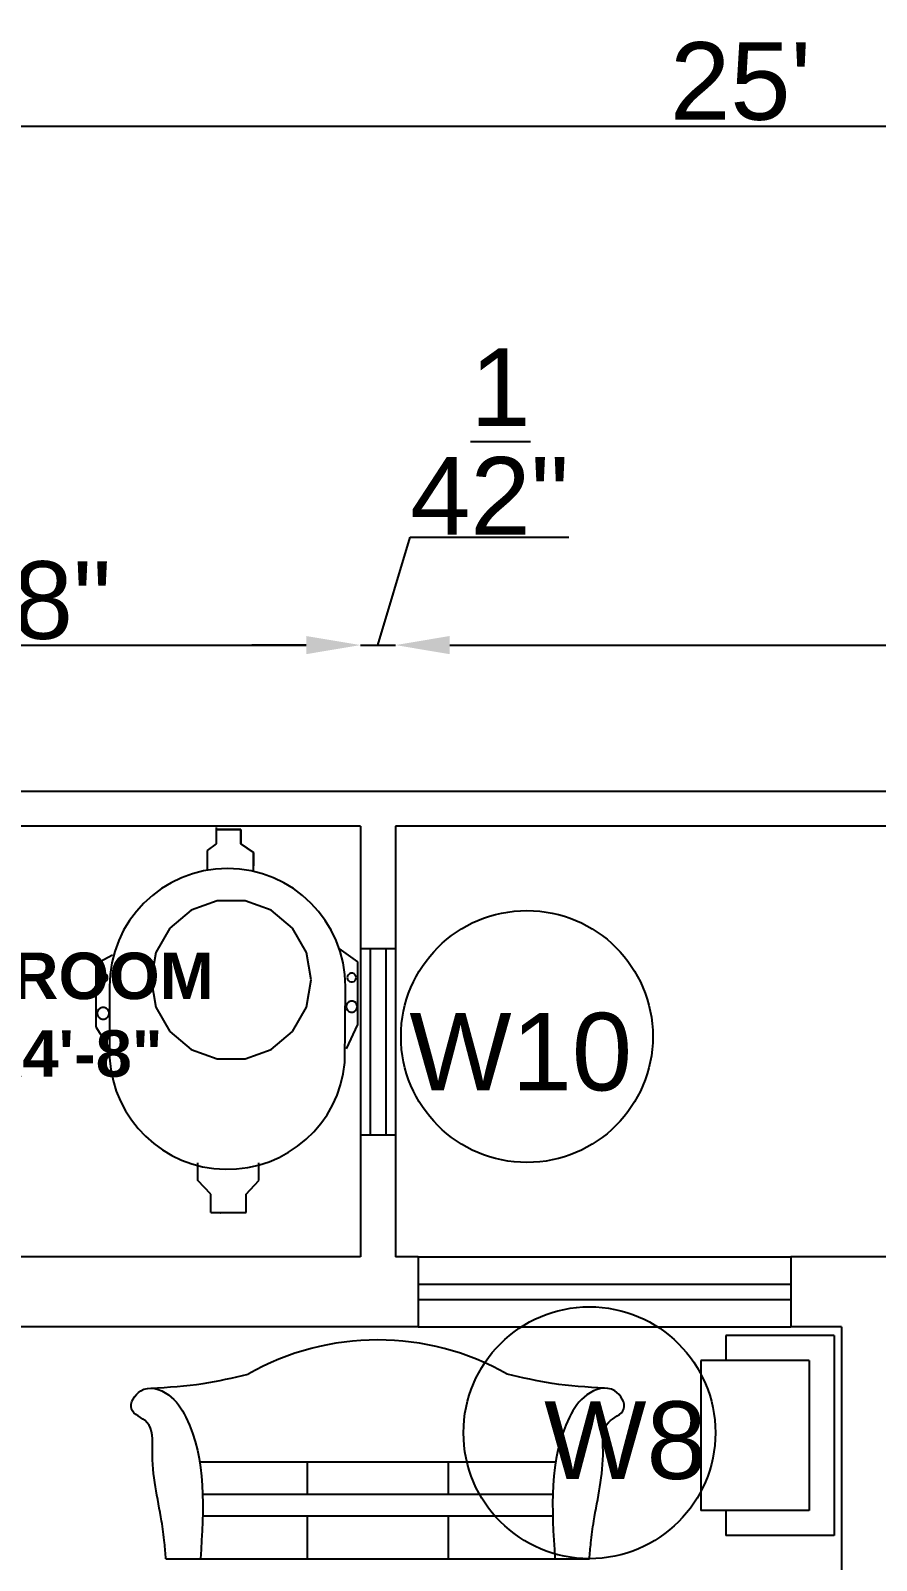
# Model space of a CAD drawing. Header units: inches. Extents: x -1280 to -565, y 3551 to 8161.
# Drawn here: x -902.7 to -793.7, y 4033.9 to 4231 of the extents above; entities that cross this region are included whole.
import ezdxf

# ---------------------------------------------------------------- set-up
doc = ezdxf.new("R2010")
doc.units = ezdxf.units.IN
for name, color, linetype in [('Dimension', 7, 'Continuous'), ('Interior Fixture', 222, 'Continuous'), ('Interior wall', 7, 'Continuous'), ('scdulue', 114, 'Continuous'), ('Text', 250, 'Continuous'), ('Windows', 242, 'Continuous')]:
    doc.layers.add(name, color=color, linetype=linetype)
doc.styles.get("Standard").update_dxf_attribs({"font": 'arial.ttf'})
doc.dimstyles.new('ISO-25', dxfattribs={"dimtxt": 10, "dimasz": 7, "dimexe": 1.25, "dimexo": 0.625, "dimtad": 1, "dimdec": 1, "dimlunit": 4, "dimtxsty": 'Standard', "dimcen": 2.5, "dimse1": 1, "dimse2": 1, "dimadec": 0, "dimazin": 0, "dimtfac": 1, "dimtdec": 1, "dimtmove": 0, "dimatfit": 3, "dimfxl": 0, "dimarcsym": 0})

# ---------------------------------------------------------------- blocks, each defined once
blk = doc.blocks.new('A$C3E2F7594')
for p, q in [((319, 450), (1973.7, 450)), ((818.2, 450), (818.2, 300)), ((1474.5, 450), (1474.5, 300)), ((328.4, 300), (1964.3, 300)), ((332.5, 200), (1960.2, 200)), ((818.2, 200), (818.2, 0)), ((1474.5, 200), (1474.5, 0)), ((1474.5, 200), (1474.5, 0)), ((162, 0), (2130.7, 0))]:
    blk.add_line(p, q)
blk.add_arc((1146.4, -200), 1217.2, 60.32398, 119.67602)
for points in [[(92.1, 792.6), (334.7, 814.5), (543.7, 857.6)], [(2200.6, 792.6), (1958, 814.5), (1749, 857.6)], [(162, 0), (155.2, 73.9), (141.7, 175.5), (98.8, 502.8), (73.9, 633.7), (1.7, 696.9), (44.6, 780.4), (173.3, 762.3), (254.6, 658.5), (322.4, 0)], [(2130.7, 0), (2137.5, 73.9), (2151, 175.5), (2193.9, 502.8), (2218.8, 633.7), (2291.1, 696.9), (2248.2, 780.4), (2119.4, 762.3), (2038.1, 658.5), (1970.4, 0)]]:
    blk.add_spline(points, degree=3)
blk = doc.blocks.new('A$C70aa158d')
blk.add_blockref('A$C3E2F7594', (20.2, 0))
blk = doc.blocks.new('A$C6FCA522F')
for p, q in [((0.2347, 0.7498), (0.2347, 0.7222)), ((0.2347, 0.7498), (0.2347, 0.7222)), ((0.2829, 0.7498), (0.2347, 0.7498)), ((0.2347, 0.7498), (0.2829, 0.7498)), ((0.2348, 0.7537), (0.2348, 0.742)), ((0.2829, 0.7498), (0.2424, 0.7498)), ((0.2829, 0.7222), (0.2829, 0.7498)), ((0.2829, 0.7498), (0.2829, 0.7222)), ((0.2347, 0.7222), (0.217, 0.7092)), ((0.2347, 0.7222), (0.217, 0.7092)), ((0.3075, 0.7048), (0.2829, 0.7222)), ((0.2829, 0.7222), (0.3075, 0.7048)), ((0.217, 0.7092), (0.217, 0.671)), ((0.217, 0.7092), (0.217, 0.6788)), ((0.3075, 0.6688), (0.3075, 0.7048)), ((0.3075, 0.7048), (0.3075, 0.6788)), ((0.2369, 0.6111), (0.1859, 0.5925)), ((0.2912, 0.6111), (0.2369, 0.6111)), ((0.3422, 0.5925), (0.2912, 0.6111)), ((0.1859, 0.5925), (0.1443, 0.5576)), ((0.3838, 0.5576), (0.3422, 0.5925)), ((0.1443, 0.5576), (0.1172, 0.5105)), ((0.4109, 0.5105), (0.3838, 0.5576)), ((0.1172, 0.5105), (0.1078, 0.4569)), ((0.4203, 0.4569), (0.4109, 0.5105)), ((0.4738, 0.5179), (0.51, 0.4918)), ((0.0326, 0.5048), (0, 0.4874)), ((0, 0.4874), (0, 0.3656)), ((0.51, 0.4918), (0.51, 0.37)), ((0.0063, 0.4643), (0.0058, 0.4613)), ((0.0058, 0.4613), (0.0063, 0.4584)), ((0.0078, 0.4669), (0.0063, 0.4643)), ((0.0063, 0.4584), (0.0078, 0.4557)), ((0.0101, 0.4689), (0.0078, 0.4669)), ((0.0078, 0.4557), (0.0101, 0.4538)), ((0.013, 0.4699), (0.0101, 0.4689)), ((0.0101, 0.4538), (0.013, 0.4528)), ((0.016, 0.4699), (0.013, 0.4699)), ((0.013, 0.4528), (0.016, 0.4528)), ((0.0188, 0.4689), (0.016, 0.4699)), ((0.016, 0.4528), (0.0188, 0.4538)), ((0.0212, 0.4669), (0.0188, 0.4689)), ((0.0188, 0.4538), (0.0212, 0.4557)), ((0.0227, 0.4643), (0.0212, 0.4669)), ((0.0212, 0.4557), (0.0227, 0.4584)), ((0.0232, 0.4613), (0.0227, 0.4643)), ((0.0227, 0.4584), (0.0232, 0.4613)), ((0.1078, 0.4569), (0.1172, 0.4034)), ((0.4109, 0.4034), (0.4203, 0.4569)), ((0.491, 0.4643), (0.4905, 0.4613)), ((0.4905, 0.4613), (0.491, 0.4584)), ((0.4925, 0.4669), (0.491, 0.4643)), ((0.491, 0.4584), (0.4925, 0.4557)), ((0.4948, 0.4689), (0.4925, 0.4669)), ((0.4925, 0.4557), (0.4948, 0.4538)), ((0.4976, 0.4699), (0.4948, 0.4689)), ((0.4948, 0.4538), (0.4976, 0.4528)), ((0.5007, 0.4699), (0.4976, 0.4699)), ((0.4976, 0.4528), (0.5007, 0.4528)), ((0.5035, 0.4689), (0.5007, 0.4699)), ((0.5007, 0.4528), (0.5035, 0.4538)), ((0.5058, 0.4669), (0.5035, 0.4689)), ((0.5035, 0.4538), (0.5058, 0.4557)), ((0.5073, 0.4643), (0.5058, 0.4669)), ((0.5058, 0.4557), (0.5073, 0.4584)), ((0.5079, 0.4613), (0.5073, 0.4643)), ((0.5073, 0.4584), (0.5079, 0.4613)), ((0.0267, 0.4439), (0.0271, 0.3047)), ((0.4859, 0.2959), (0.4869, 0.4439)), ((0.0035, 0.3958), (0.0028, 0.3918)), ((0.0028, 0.3918), (0.0035, 0.3878)), ((0.0056, 0.3993), (0.0035, 0.3958)), ((0.0035, 0.3878), (0.0056, 0.3843)), ((0.0087, 0.4019), (0.0056, 0.3993)), ((0.0125, 0.4033), (0.0087, 0.4019)), ((0.0165, 0.4033), (0.0125, 0.4033)), ((0.0203, 0.4019), (0.0165, 0.4033)), ((0.0234, 0.3993), (0.0203, 0.4019)), ((0.0255, 0.3958), (0.0234, 0.3993)), ((0.0234, 0.3843), (0.0255, 0.3878)), ((0.0262, 0.3918), (0.0255, 0.3958)), ((0.0255, 0.3878), (0.0262, 0.3918)), ((0.1172, 0.4034), (0.1443, 0.3563)), ((0.3838, 0.3563), (0.4109, 0.4034)), ((0.489, 0.4085), (0.4883, 0.4048)), ((0.4883, 0.4048), (0.489, 0.4011)), ((0.4909, 0.4118), (0.489, 0.4085)), ((0.489, 0.4011), (0.4909, 0.3978)), ((0.4937, 0.4142), (0.4909, 0.4118)), ((0.4909, 0.3978), (0.4937, 0.3954)), ((0.4973, 0.4155), (0.4937, 0.4142)), ((0.4937, 0.3954), (0.4973, 0.3941)), ((0.501, 0.4155), (0.4973, 0.4155)), ((0.4973, 0.3941), (0.501, 0.3941)), ((0.5046, 0.4142), (0.501, 0.4155)), ((0.501, 0.3941), (0.5046, 0.3954)), ((0.5075, 0.4118), (0.5046, 0.4142)), ((0.5046, 0.3954), (0.5075, 0.3978)), ((0.5093, 0.4085), (0.5075, 0.4118)), ((0.5075, 0.3978), (0.5093, 0.4011)), ((0.51, 0.4048), (0.5093, 0.4085)), ((0.5093, 0.4011), (0.51, 0.4048)), ((0, 0.3656), (0.0266, 0.323)), ((0.0056, 0.3843), (0.0087, 0.3817)), ((0.0087, 0.3817), (0.0125, 0.3803)), ((0.0125, 0.3803), (0.0165, 0.3803)), ((0.0165, 0.3803), (0.0203, 0.3817)), ((0.0203, 0.3817), (0.0234, 0.3843)), ((0.51, 0.37), (0.4883, 0.3222)), ((0.1443, 0.3563), (0.1859, 0.3214)), ((0.3422, 0.3214), (0.3838, 0.3563)), ((0.0279, 0.321), (0.0279, 0.3209)), ((0.1859, 0.3214), (0.2369, 0.3028)), ((0.2369, 0.3028), (0.2912, 0.3028)), ((0.2912, 0.3028), (0.3422, 0.3214)), ((0.1989, 0.0656), (0.1989, 0.1004)), ((0.3183, 0.0656), (0.3183, 0.1004)), ((0.2243, 0.0395), (0.1989, 0.0656)), ((0.2932, 0.0395), (0.3183, 0.0656)), ((0.2243, 0.0037), (0.2243, 0.0395)), ((0.2932, 0.0037), (0.2932, 0.0395)), ((0.2243, 0.0037), (0.2932, 0.0037))]:
    blk.add_line(p, q)
for centre, start, end in [((0.2568, 0.4439), 0, 180), ((0.2568, 0.3178), 183.2658, 354.5558)]:
    blk.add_arc(centre, 0.2301, start, end)
blk.add_solid([(0.2442, 0), (0.2403, 0.0035), (0.2451, 0.0045)])
blk = doc.blocks.new('A$C84dbe571')
at = {"color": 7, "xscale": 1000, "yscale": 1000, "zscale": 1000}
blk.add_blockref('A$C6FCA522F', (0, 0), dxfattribs=at)
blk = doc.blocks.new('A$C4FBE58CC')
for p, q in [((-1050, 800), (150, 800)), ((-1050, 800), (-1050, 150)), ((150, 800), (150, 150)), ((-900, 650), (0, 650)), ((-900, 650), (-900, 0)), ((0, 650), (0, 0)), ((-1050, 150), (-900, 150)), ((0, 150), (150, 150)), ((-900, 0), (0, 0))]:
    blk.add_line(p, q)
blk = doc.blocks.new('A$C9b953779')
blk.add_blockref('A$C4FBE58CC', (1050, 0))
blk = doc.blocks.new('*D72')
at = {"layer": 'Defpoints', "color": 0}
for p in [(-860.17, 4151.81), (-952.17, 4128.46), (-860.17, 4128.46)]:
    blk.add_point(p, dxfattribs=at)
at = {"layer": 'Dimension', "color": 0, "lineweight": -2}
blk.add_line((-945.17, 4151.81), (-867.17, 4151.81), dxfattribs=at)
at = {"layer": 'Dimension', "color": 0}
for points in [[(-945.17, 4152.98), (-945.17, 4150.64), (-952.17, 4151.81)], [(-867.17, 4152.98), (-867.17, 4150.64), (-860.17, 4151.81)]]:
    blk.add_solid(points, dxfattribs=at)
at = {"layer": 'Dimension', "color": 0, "insert": (-906.17, 4157.54), "char_height": 10, "attachment_point": 5}
blk.add_mtext('7\'-8"', dxfattribs=at)
blk = doc.blocks.new('*D73')
at = {"layer": 'Defpoints', "color": 0}
for p in [(-855.67, 4151.81), (-860.17, 4128.46), (-855.67, 4128.46)]:
    blk.add_point(p, dxfattribs=at)
at = {"layer": 'Dimension', "color": 0, "lineweight": -2}
for p, q in [((-857.92, 4151.81), (-853.75, 4165.71)), ((-853.75, 4165.71), (-833.32, 4165.71)), ((-867.17, 4151.81), (-874.17, 4151.81)), ((-860.17, 4151.81), (-855.67, 4151.81)), ((-860.17, 4151.81), (-855.67, 4151.81)), ((-848.67, 4151.81), (-841.67, 4151.81))]:
    blk.add_line(p, q, dxfattribs=at)
at = {"layer": 'Dimension', "color": 0}
for points in [[(-867.17, 4152.98), (-867.17, 4150.64), (-860.17, 4151.81)], [(-848.67, 4152.98), (-848.67, 4150.64), (-855.67, 4151.81)]]:
    blk.add_solid(points, dxfattribs=at)
at = {"layer": 'Dimension', "color": 0, "insert": (-843.53, 4178.04), "char_height": 10, "attachment_point": 5}
blk.add_mtext('4{\\H1x;\\S1/2;}"', dxfattribs=at)
blk = doc.blocks.new('*D74')
at = {"layer": 'Defpoints', "color": 0}
for p in [(-670.17, 4151.81), (-855.67, 4128.46), (-670.17, 4128.46)]:
    blk.add_point(p, dxfattribs=at)
at = {"layer": 'Dimension', "color": 0, "lineweight": -2}
blk.add_line((-848.67, 4151.81), (-677.17, 4151.81), dxfattribs=at)
at = {"layer": 'Dimension', "color": 0}
for points in [[(-848.67, 4152.98), (-848.67, 4150.64), (-855.67, 4151.81)], [(-677.17, 4152.98), (-677.17, 4150.64), (-670.17, 4151.81)]]:
    blk.add_solid(points, dxfattribs=at)
at = {"layer": 'Dimension', "color": 0, "insert": (-762.92, 4164.23), "char_height": 10, "attachment_point": 5}
blk.add_mtext('15\'-5{\\H1x;\\S1/2;}"', dxfattribs=at)
blk = doc.blocks.new('*D99')
at = {"layer": 'Defpoints', "color": 0}
for p in [(-661.17, 4218.7), (-961.17, 4132.96), (-661.17, 4132.96)]:
    blk.add_point(p, dxfattribs=at)
at = {"layer": 'Dimension', "color": 0, "lineweight": -2}
blk.add_line((-954.17, 4218.7), (-668.17, 4218.7), dxfattribs=at)
at = {"layer": 'Dimension', "color": 0}
for points in [[(-954.17, 4219.87), (-954.17, 4217.54), (-961.17, 4218.7)], [(-668.17, 4219.87), (-668.17, 4217.54), (-661.17, 4218.7)]]:
    blk.add_solid(points, dxfattribs=at)
at = {"layer": 'Dimension', "color": 0, "insert": (-811.17, 4224.43), "char_height": 10, "attachment_point": 5}
blk.add_mtext("25'", dxfattribs=at)

msp = doc.modelspace()

# ---------------------------------------------------------------- linework, layer by layer
for p, q in [((-661.17, 4132.96), (-961.17, 4132.96)), ((-860.17, 4128.46), (-952.17, 4128.46)), ((-670.17, 4128.46), (-855.67, 4128.46))]:
    msp.add_line(p, q)
at = {"layer": 'Interior wall'}
for p, q in [((-860.17, 4128.46), (-860.17, 4112.71)), ((-855.67, 4128.46), (-855.67, 4112.71)), ((-860.17, 4112.71), (-855.67, 4112.71)), ((-860.17, 4088.71), (-855.67, 4088.71)), ((-860.17, 4088.71), (-860.17, 4072.96)), ((-855.67, 4088.71), (-855.67, 4072.96)), ((-860.17, 4072.96), (-917.67, 4072.96)), ((-852.72, 4072.96), (-855.67, 4072.96)), ((-852.72, 4072.96), (-852.72, 4063.96)), ((-804.72, 4072.96), (-804.72, 4063.96)), ((-778.7, 4072.96), (-804.72, 4072.96)), ((-852.72, 4063.96), (-917.67, 4063.96)), ((-798.17, 4063.96), (-804.72, 4063.96)), ((-798.17, 4063.96), (-798.17, 3943.96))]:
    msp.add_line(p, q, dxfattribs=at)
at = {"layer": 'scdulue'}
for centre in [(-838.72, 4101.37), (-830.66, 4050.31)]:
    msp.add_circle(centre, 16.23, dxfattribs=at)
at = {"layer": 'Windows'}
for p, q in [((-860.17, 4112.71), (-860.17, 4088.71)), ((-858.92, 4112.71), (-858.92, 4088.71)), ((-856.92, 4112.71), (-856.92, 4088.71)), ((-855.67, 4112.71), (-855.67, 4088.71)), ((-852.72, 4072.96), (-804.72, 4072.96)), ((-852.72, 4069.46), (-804.72, 4069.46)), ((-852.72, 4067.46), (-804.72, 4067.46)), ((-852.72, 4063.96), (-804.72, 4063.96))]:
    msp.add_line(p, q, dxfattribs=at)

# ---------------------------------------------------------------- block references
at = {"layer": 'Interior Fixture'}
for name, p, xscale, yscale, zscale in [('A$C84dbe571', (-894.3, 4078.46), 0.0661208101021658, 0.0661208101021658, 0.0661208101021658), ('A$C70aa158d', (-890.3, 4034.07), 0.0277261893728724, 0.0277261893728724, 0.0277261893728724)]:
    msp.add_blockref(name, p, dxfattribs=dict(at, xscale=xscale, yscale=yscale, zscale=zscale))
at = {"layer": 'Interior Fixture', "xscale": 0.0214831164562149, "yscale": 0.0214831164562149, "zscale": 0.0214831164562149, "rotation": 270}
msp.add_blockref('A$C9b953779', (-816.29, 4062.85), dxfattribs=at)

# ---------------------------------------------------------------- texts
at = {"layer": 'scdulue', "char_height": 10, "attachment_point": 1}
for s, insert in [('W10', (-853.88, 4104.42)), ('W8', (-836.5, 4054.35))]:
    msp.add_mtext_dynamic_manual_height_columns(s, width=19.8165, gutter_width=12.5, heights=[0], dxfattribs=dict(at, insert=insert))
at = {"layer": 'Text', "insert": (-906.08, 4104.14), "char_height": 6, "width": 62.0879, "attachment_point": 5}
msp.add_mtext('{\\fArial|b1|i0|c0|p34;WASH ROOM\\P7\'-8"x4\'-8"}', dxfattribs=at)

# ---------------------------------------------------------------- dimensions: what is measured, and where the dimension line sits
at = {"layer": 'Dimension'}
dim = msp.add_linear_dim(base=(-661.17, 4218.7), p1=(-961.17, 4132.96), p2=(-661.17, 4132.96), dimstyle='ISO-25', dxfattribs=at)
dim.commit()
dim.dimension.update_dxf_attribs({"geometry": '*D99', "text_midpoint": (-811.17, 4224.43)})
for base, p1, p2, picture, middle in [((-855.67, 4151.81), (-860.17, 4128.46), (-855.67, 4128.46), '*D73', (-853.13, 4178.04)), ((-670.17, 4151.81), (-855.67, 4128.46), (-670.17, 4128.46), '*D74', (-762.92, 4164.23)), ((-860.17, 4151.81), (-952.17, 4128.46), (-860.17, 4128.46), '*D72', (-906.17, 4157.54))]:
    dim = msp.add_linear_dim(base=base, p1=p1, p2=p2, dimstyle='ISO-25', override={"dimtmove": 1}, dxfattribs=at)
    dim.commit()
    dim.dimension.update_dxf_attribs({"geometry": picture, "text_midpoint": middle})

doc.saveas('drawing.dxf')
